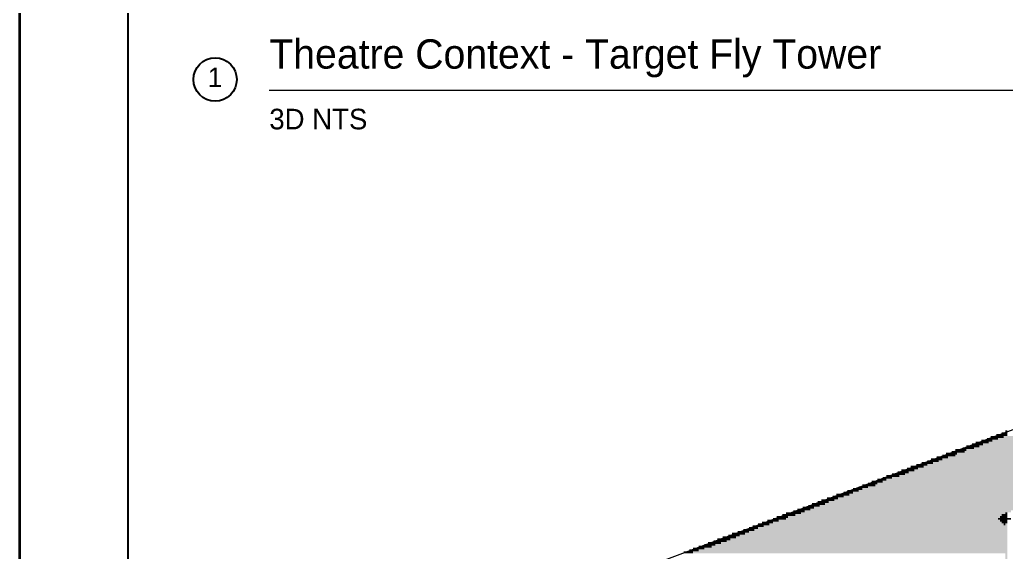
# Paper-space layout '03 3D Building and Roof' of a CAD drawing. Header units: millimetres. Extents: x 5 to 415, y 5 to 292.
# Drawn here: x 5 to 95.9, y 100.4 to 149.5 of the extents above; entities that cross this region are included whole.
import ezdxf
from ezdxf.enums import TextEntityAlignment as Align

# ---------------------------------------------------------------- set-up
doc = ezdxf.new("R2010")
doc.units = ezdxf.units.MM
for name, color, linetype in [('EXISTING', 7, 'Continuous'), ('FRAME', 7, 'Continuous'), ('IMAGES', 7, 'Continuous'), ('TEXT', 7, 'Continuous')]:
    doc.layers.add(name, color=color, linetype=linetype)

# ---------------------------------------------------------------- blocks, each defined once
blk = doc.blocks.new('SHEET_03')
at = {"layer": 'EXISTING', "color": 250, "lineweight": 9}
for p, q in [((144.555, 129.728), (26.235, 85.404)), ((95.477, 103.56), (95.664, 103.49)), ((95.477, 103.429), (95.477, 103.56)), ((95.664, 103.359), (95.477, 103.429)), ((95.975, 103.243), (95.788, 103.313))]:
    blk.add_line(p, q, dxfattribs=at)
at = {"layer": 'FRAME', "color": 7, "linetype": 'Continuous', "lineweight": 35}
blk.add_line((5, 5), (5, 292), dxfattribs=at)
at = {"layer": 'FRAME', "color": 7, "linetype": 'Continuous', "lineweight": 25}
blk.add_line((15, 16), (15, 277), dxfattribs=at)
at = {"layer": 'FRAME', "color": 7, "linetype": 'Continuous', "lineweight": 15}
blk.add_line((28, 143), (327, 143), dxfattribs=at)
at = {"layer": 'FRAME'}
blk.add_circle((23, 144), 2, dxfattribs=at)
at = {"layer": 'IMAGES', "color": 7}
for points in [[(94.124, 110.8), (94.296, 110.8), (94.124, 110.971), (94.296, 110.971)], [(94.296, 110.8), (94.467, 110.8), (94.296, 110.971), (94.467, 110.971)], [(94.467, 110.971), (94.638, 110.971), (94.467, 111.143), (94.638, 111.143)], [(94.467, 110.8), (94.638, 110.8), (94.467, 110.971), (94.638, 110.971)], [(94.638, 110.971), (94.81, 110.971), (94.638, 111.143), (94.81, 111.143)], [(94.638, 110.8), (94.81, 110.8), (94.638, 110.971), (94.81, 110.971)], [(94.81, 110.971), (94.981, 110.971), (94.81, 111.143), (94.981, 111.143)], [(94.81, 110.8), (94.981, 110.8), (94.81, 110.971), (94.981, 110.971)], [(94.981, 111.143), (95.152, 111.143), (94.981, 111.314), (95.152, 111.314)], [(94.981, 110.971), (95.152, 110.971), (94.981, 111.143), (95.152, 111.143)], [(94.981, 110.8), (95.152, 110.8), (94.981, 110.971), (95.152, 110.971)], [(95.152, 111.143), (95.324, 111.143), (95.152, 111.314), (95.324, 111.314)], [(95.152, 110.971), (95.324, 110.971), (95.152, 111.143), (95.324, 111.143)], [(95.152, 110.8), (127.026, 110.8), (95.152, 110.971), (127.026, 110.971)], [(95.324, 111.143), (95.495, 111.143), (95.324, 111.314), (95.495, 111.314)], [(95.324, 110.971), (95.495, 110.971), (95.324, 111.143), (95.495, 111.143)], [(95.495, 111.314), (95.666, 111.314), (95.495, 111.486), (95.666, 111.486)], [(95.495, 111.143), (95.666, 111.143), (95.495, 111.314), (95.666, 111.314)], [(95.495, 110.971), (95.666, 110.971), (95.495, 111.143), (95.666, 111.143)], [(95.666, 111.314), (95.838, 111.314), (95.666, 111.486), (95.838, 111.486)], [(95.666, 111.143), (95.838, 111.143), (95.666, 111.314), (95.838, 111.314)], [(95.666, 110.971), (127.54, 110.971), (95.666, 111.143), (127.54, 111.143)], [(95.838, 111.486), (96.009, 111.486), (95.838, 111.657), (96.009, 111.657)], [(95.838, 111.314), (96.009, 111.314), (95.838, 111.486), (96.009, 111.486)], [(95.838, 111.143), (96.009, 111.143), (95.838, 111.314), (96.009, 111.314)], [(91.896, 109.943), (92.068, 109.943), (91.896, 110.114), (92.068, 110.114)], [(92.068, 109.943), (92.239, 109.943), (92.068, 110.114), (92.239, 110.114)], [(92.239, 110.114), (92.411, 110.114), (92.239, 110.286), (92.411, 110.286)], [(92.239, 109.943), (92.753, 109.943), (92.239, 110.114), (92.753, 110.114)], [(92.411, 110.114), (92.582, 110.114), (92.411, 110.286), (92.582, 110.286)], [(92.582, 110.114), (92.753, 110.114), (92.582, 110.286), (92.753, 110.286)], [(92.753, 110.286), (92.925, 110.286), (92.753, 110.457), (92.925, 110.457)], [(92.753, 110.114), (92.925, 110.114), (92.753, 110.286), (92.925, 110.286)], [(92.753, 109.943), (92.925, 109.943), (92.753, 110.114), (92.925, 110.114)], [(92.925, 110.286), (93.096, 110.286), (92.925, 110.457), (93.096, 110.457)], [(92.925, 110.114), (93.096, 110.114), (92.925, 110.286), (93.096, 110.286)], [(92.925, 109.943), (112.117, 109.943), (92.925, 110.114), (112.117, 110.114)], [(93.096, 110.457), (93.267, 110.457), (93.096, 110.629), (93.267, 110.629)], [(93.096, 110.286), (93.439, 110.286), (93.096, 110.457), (93.439, 110.457)], [(93.096, 110.114), (93.267, 110.114), (93.096, 110.286), (93.267, 110.286)], [(93.267, 110.457), (93.439, 110.457), (93.267, 110.629), (93.439, 110.629)], [(93.267, 110.114), (93.439, 110.114), (93.267, 110.286), (93.439, 110.286)], [(93.439, 110.457), (93.61, 110.457), (93.439, 110.629), (93.61, 110.629)], [(93.439, 110.286), (93.61, 110.286), (93.439, 110.457), (93.61, 110.457)], [(93.439, 110.114), (112.46, 110.114), (93.439, 110.286), (112.46, 110.286)], [(93.61, 110.629), (93.781, 110.629), (93.61, 110.8), (93.781, 110.8)], [(93.61, 110.457), (93.781, 110.457), (93.61, 110.629), (93.781, 110.629)], [(93.61, 110.286), (93.781, 110.286), (93.61, 110.457), (93.781, 110.457)], [(93.781, 110.629), (93.953, 110.629), (93.781, 110.8), (93.953, 110.8)], [(93.781, 110.457), (93.953, 110.457), (93.781, 110.629), (93.953, 110.629)], [(93.781, 110.286), (112.974, 110.286), (93.781, 110.457), (112.974, 110.457)], [(93.953, 110.629), (94.124, 110.629), (93.953, 110.8), (94.124, 110.8)], [(93.953, 110.457), (94.124, 110.457), (93.953, 110.629), (94.124, 110.629)], [(94.124, 110.629), (94.296, 110.629), (94.124, 110.8), (94.296, 110.8)], [(94.124, 110.457), (94.296, 110.457), (94.124, 110.629), (94.296, 110.629)], [(94.296, 110.629), (94.467, 110.629), (94.296, 110.8), (94.467, 110.8)], [(94.296, 110.457), (126.34, 110.457), (94.296, 110.629), (126.34, 110.629)], [(94.467, 110.629), (94.638, 110.629), (94.467, 110.8), (94.638, 110.8)], [(94.638, 110.629), (126.512, 110.629), (94.638, 110.8), (126.512, 110.8)], [(89.497, 109.086), (89.669, 109.086), (89.497, 109.257), (89.669, 109.257)], [(89.669, 109.086), (89.84, 109.086), (89.669, 109.257), (89.84, 109.257)], [(89.84, 109.086), (90.011, 109.086), (89.84, 109.257), (90.011, 109.257)], [(90.011, 109.257), (90.183, 109.257), (90.011, 109.429), (90.183, 109.429)], [(90.011, 109.086), (90.354, 109.086), (90.011, 109.257), (90.354, 109.257)], [(90.183, 109.257), (90.354, 109.257), (90.183, 109.429), (90.354, 109.429)], [(90.354, 109.429), (90.526, 109.429), (90.354, 109.6), (90.526, 109.6)], [(90.354, 109.257), (90.526, 109.257), (90.354, 109.429), (90.526, 109.429)], [(90.354, 109.086), (90.526, 109.086), (90.354, 109.257), (90.526, 109.257)], [(90.526, 109.429), (90.697, 109.429), (90.526, 109.6), (90.697, 109.6)], [(90.526, 109.257), (90.697, 109.257), (90.526, 109.429), (90.697, 109.429)], [(90.526, 109.086), (112.46, 109.086), (90.526, 109.257), (112.46, 109.257)], [(90.697, 109.429), (90.868, 109.429), (90.697, 109.6), (90.868, 109.6)], [(90.697, 109.257), (90.868, 109.257), (90.697, 109.429), (90.868, 109.429)], [(90.868, 109.6), (91.04, 109.6), (90.868, 109.771), (91.04, 109.771)], [(90.868, 109.429), (91.04, 109.429), (90.868, 109.6), (91.04, 109.6)], [(90.868, 109.257), (91.04, 109.257), (90.868, 109.429), (91.04, 109.429)], [(91.04, 109.6), (91.211, 109.6), (91.04, 109.771), (91.211, 109.771)], [(91.04, 109.429), (91.211, 109.429), (91.04, 109.6), (91.211, 109.6)], [(91.04, 109.257), (91.211, 109.257), (91.04, 109.429), (91.211, 109.429)], [(91.211, 109.771), (91.382, 109.771), (91.211, 109.943), (91.382, 109.943)], [(91.211, 109.6), (91.382, 109.6), (91.211, 109.771), (91.382, 109.771)], [(91.211, 109.429), (91.382, 109.429), (91.211, 109.6), (91.382, 109.6)], [(91.211, 109.257), (112.117, 109.257), (91.211, 109.429), (112.117, 109.429)], [(91.382, 109.771), (91.554, 109.771), (91.382, 109.943), (91.554, 109.943)], [(91.382, 109.6), (91.554, 109.6), (91.382, 109.771), (91.554, 109.771)], [(91.382, 109.429), (111.946, 109.429), (91.382, 109.6), (111.946, 109.6)], [(91.554, 109.771), (91.725, 109.771), (91.554, 109.943), (91.725, 109.943)], [(91.554, 109.6), (91.725, 109.6), (91.554, 109.771), (91.725, 109.771)], [(91.725, 109.771), (91.896, 109.771), (91.725, 109.943), (91.896, 109.943)], [(91.725, 109.6), (92.068, 109.6), (91.725, 109.771), (92.068, 109.771)], [(91.896, 109.771), (92.068, 109.771), (91.896, 109.943), (92.068, 109.943)], [(92.068, 109.771), (92.239, 109.771), (92.068, 109.943), (92.239, 109.943)], [(92.068, 109.6), (111.775, 109.6), (92.068, 109.771), (111.775, 109.771)], [(92.239, 109.771), (111.946, 109.771), (92.239, 109.943), (111.946, 109.943)], [(86.756, 108.057), (86.927, 108.057), (86.756, 108.229), (86.927, 108.229)], [(86.927, 108.057), (87.098, 108.057), (86.927, 108.229), (87.098, 108.229)], [(87.098, 108.229), (87.27, 108.229), (87.098, 108.4), (87.27, 108.4)], [(87.098, 108.057), (87.27, 108.057), (87.098, 108.229), (87.27, 108.229)], [(87.27, 108.229), (87.441, 108.229), (87.27, 108.4), (87.441, 108.4)], [(87.27, 107.886), (87.441, 107.886), (87.27, 108.229), (87.441, 108.229)], [(87.441, 108.229), (87.612, 108.229), (87.441, 108.4), (87.612, 108.4)], [(87.441, 108.057), (87.784, 108.057), (87.441, 108.229), (87.784, 108.229)], [(87.612, 108.4), (87.784, 108.4), (87.612, 108.571), (87.784, 108.571)], [(87.612, 108.229), (87.784, 108.229), (87.612, 108.4), (87.784, 108.4)], [(87.784, 108.4), (87.955, 108.4), (87.784, 108.571), (87.955, 108.571)], [(87.784, 108.229), (87.955, 108.229), (87.784, 108.4), (87.955, 108.4)], [(87.784, 108.057), (112.46, 108.057), (87.784, 108.229), (112.46, 108.229)], [(87.955, 108.4), (88.126, 108.4), (87.955, 108.571), (88.126, 108.571)], [(87.955, 108.229), (88.126, 108.229), (87.955, 108.4), (88.126, 108.4)], [(88.126, 108.571), (88.298, 108.571), (88.126, 108.743), (88.298, 108.743)], [(88.126, 108.4), (88.298, 108.4), (88.126, 108.571), (88.298, 108.571)], [(88.126, 108.229), (88.298, 108.229), (88.126, 108.4), (88.298, 108.4)], [(88.298, 108.571), (88.469, 108.571), (88.298, 108.743), (88.469, 108.743)], [(88.298, 108.4), (88.469, 108.4), (88.298, 108.571), (88.469, 108.571)], [(88.298, 108.229), (112.46, 108.229), (88.298, 108.4), (112.46, 108.4)], [(88.469, 108.571), (88.641, 108.571), (88.469, 108.743), (88.641, 108.743)], [(88.469, 108.4), (88.641, 108.4), (88.469, 108.571), (88.641, 108.571)], [(88.641, 108.743), (88.812, 108.743), (88.641, 108.914), (88.812, 108.914)], [(88.641, 108.571), (88.812, 108.571), (88.641, 108.743), (88.812, 108.743)], [(88.641, 108.4), (112.46, 108.4), (88.641, 108.571), (112.46, 108.571)], [(88.812, 108.743), (89.155, 108.743), (88.812, 108.914), (89.155, 108.914)], [(88.812, 108.571), (88.983, 108.571), (88.812, 108.743), (88.983, 108.743)], [(88.983, 108.914), (89.155, 108.914), (88.983, 109.086), (89.155, 109.086)], [(88.983, 108.571), (89.155, 108.571), (88.983, 108.743), (89.155, 108.743)], [(89.155, 108.914), (89.326, 108.914), (89.155, 109.086), (89.326, 109.086)], [(89.155, 108.743), (89.497, 108.743), (89.155, 108.914), (89.497, 108.914)], [(89.155, 108.571), (112.46, 108.571), (89.155, 108.743), (112.46, 108.743)], [(89.326, 108.914), (89.497, 108.914), (89.326, 109.086), (89.497, 109.086)], [(89.497, 108.743), (89.669, 108.743), (89.497, 109.086), (89.669, 109.086)], [(89.669, 108.914), (90.011, 108.914), (89.669, 109.086), (90.011, 109.086)], [(89.669, 108.743), (112.46, 108.743), (89.669, 108.914), (112.46, 108.914)], [(90.011, 108.914), (112.46, 108.914), (90.011, 109.086), (112.46, 109.086)], [(84.528, 107.2), (84.871, 107.2), (84.528, 107.371), (84.871, 107.371)], [(84.871, 107.371), (85.042, 107.371), (84.871, 107.543), (85.042, 107.543)], [(84.871, 107.2), (85.213, 107.2), (84.871, 107.371), (85.213, 107.371)], [(85.042, 107.371), (85.213, 107.371), (85.042, 107.543), (85.213, 107.543)], [(85.213, 107.371), (85.385, 107.371), (85.213, 107.543), (85.385, 107.543)], [(85.213, 107.2), (85.385, 107.2), (85.213, 107.371), (85.385, 107.371)], [(85.385, 107.543), (85.556, 107.543), (85.385, 107.714), (85.556, 107.714)], [(85.385, 107.371), (85.556, 107.371), (85.385, 107.543), (85.556, 107.543)], [(85.385, 107.2), (112.46, 107.2), (85.385, 107.371), (112.46, 107.371)], [(85.556, 107.543), (85.727, 107.543), (85.556, 107.714), (85.727, 107.714)], [(85.556, 107.371), (85.727, 107.371), (85.556, 107.543), (85.727, 107.543)], [(85.727, 107.543), (86.07, 107.543), (85.727, 107.714), (86.07, 107.714)], [(85.727, 107.371), (85.899, 107.371), (85.727, 107.543), (85.899, 107.543)], [(85.899, 107.714), (86.07, 107.714), (85.899, 107.886), (86.07, 107.886)], [(85.899, 107.371), (86.07, 107.371), (85.899, 107.543), (86.07, 107.543)], [(86.07, 107.714), (86.241, 107.714), (86.07, 107.886), (86.241, 107.886)], [(86.07, 107.543), (86.241, 107.543), (86.07, 107.714), (86.241, 107.714)], [(86.07, 107.371), (112.46, 107.371), (86.07, 107.543), (112.46, 107.543)], [(86.241, 107.886), (86.413, 107.886), (86.241, 108.057), (86.413, 108.057)], [(86.241, 107.714), (86.756, 107.714), (86.241, 107.886), (86.756, 107.886)], [(86.241, 107.543), (86.413, 107.543), (86.241, 107.714), (86.413, 107.714)], [(86.413, 107.886), (86.584, 107.886), (86.413, 108.057), (86.584, 108.057)], [(86.413, 107.543), (86.584, 107.543), (86.413, 107.714), (86.584, 107.714)], [(86.584, 107.886), (86.927, 107.886), (86.584, 108.057), (86.927, 108.057)], [(86.584, 107.543), (112.46, 107.543), (86.584, 107.714), (112.46, 107.714)], [(86.756, 107.714), (86.927, 107.714), (86.756, 107.886), (86.927, 107.886)], [(86.927, 107.886), (87.098, 107.886), (86.927, 108.057), (87.098, 108.057)], [(86.927, 107.714), (112.46, 107.714), (86.927, 107.886), (112.46, 107.886)], [(87.098, 107.886), (87.27, 107.886), (87.098, 108.057), (87.27, 108.057)], [(87.441, 107.886), (112.46, 107.886), (87.441, 108.057), (112.46, 108.057)], [(82.3, 106.343), (82.471, 106.343), (82.3, 106.514), (82.471, 106.514)], [(82.471, 106.343), (82.643, 106.343), (82.471, 106.514), (82.643, 106.514)], [(82.643, 106.514), (82.814, 106.514), (82.643, 106.686), (82.814, 106.686)], [(82.643, 106.343), (82.814, 106.343), (82.643, 106.514), (82.814, 106.514)], [(82.814, 106.514), (82.986, 106.514), (82.814, 106.686), (82.986, 106.686)], [(82.814, 106.343), (82.986, 106.343), (82.814, 106.514), (82.986, 106.514)], [(82.986, 106.514), (83.157, 106.514), (82.986, 106.686), (83.157, 106.686)], [(82.986, 106.343), (83.157, 106.343), (82.986, 106.514), (83.157, 106.514)], [(83.157, 106.686), (83.328, 106.686), (83.157, 106.857), (83.328, 106.857)], [(83.157, 106.514), (83.5, 106.514), (83.157, 106.686), (83.5, 106.686)], [(83.157, 106.343), (112.46, 106.343), (83.157, 106.514), (112.46, 106.514)], [(83.328, 106.686), (83.5, 106.686), (83.328, 106.857), (83.5, 106.857)], [(83.5, 106.857), (83.671, 106.857), (83.5, 107.029), (83.671, 107.029)], [(83.5, 106.686), (83.671, 106.686), (83.5, 106.857), (83.671, 106.857)], [(83.5, 106.514), (83.671, 106.514), (83.5, 106.686), (83.671, 106.686)], [(83.671, 106.857), (83.842, 106.857), (83.671, 107.029), (83.842, 107.029)], [(83.671, 106.686), (83.842, 106.686), (83.671, 106.857), (83.842, 106.857)], [(83.671, 106.514), (83.842, 106.514), (83.671, 106.686), (83.842, 106.686)], [(83.842, 106.857), (84.014, 106.857), (83.842, 107.029), (84.014, 107.029)], [(83.842, 106.686), (84.014, 106.686), (83.842, 106.857), (84.014, 106.857)], [(83.842, 106.514), (112.46, 106.514), (83.842, 106.686), (112.46, 106.686)], [(84.014, 107.029), (84.185, 107.029), (84.014, 107.2), (84.185, 107.2)], [(84.014, 106.857), (84.185, 106.857), (84.014, 107.029), (84.185, 107.029)], [(84.014, 106.686), (112.46, 106.686), (84.014, 106.857), (112.46, 106.857)], [(84.185, 107.029), (84.356, 107.029), (84.185, 107.2), (84.356, 107.2)], [(84.185, 106.857), (84.356, 106.857), (84.185, 107.029), (84.356, 107.029)], [(84.356, 107.029), (84.528, 107.029), (84.356, 107.2), (84.528, 107.2)], [(84.356, 106.857), (84.528, 106.857), (84.356, 107.029), (84.528, 107.029)], [(84.528, 107.029), (84.871, 107.029), (84.528, 107.2), (84.871, 107.2)], [(84.528, 106.857), (112.46, 106.857), (84.528, 107.029), (112.46, 107.029)], [(84.871, 107.029), (112.46, 107.029), (84.871, 107.2), (112.46, 107.2)], [(79.387, 105.314), (79.558, 105.314), (79.387, 105.486), (79.558, 105.486)], [(79.558, 105.314), (79.73, 105.314), (79.558, 105.486), (79.73, 105.486)], [(79.73, 105.314), (79.901, 105.314), (79.73, 105.486), (79.901, 105.486)], [(79.901, 105.486), (80.072, 105.486), (79.901, 105.657), (80.072, 105.657)], [(79.901, 105.314), (80.072, 105.314), (79.901, 105.486), (80.072, 105.486)], [(80.072, 105.486), (80.244, 105.486), (80.072, 105.657), (80.244, 105.657)], [(80.072, 105.314), (80.244, 105.314), (80.072, 105.486), (80.244, 105.486)], [(80.244, 105.657), (80.586, 105.657), (80.244, 105.829), (80.586, 105.829)], [(80.244, 105.486), (80.415, 105.486), (80.244, 105.657), (80.415, 105.657)], [(80.244, 105.314), (80.415, 105.314), (80.244, 105.486), (80.415, 105.486)], [(80.415, 105.486), (80.586, 105.486), (80.415, 105.657), (80.586, 105.657)], [(80.415, 105.314), (112.289, 105.314), (80.415, 105.486), (112.289, 105.486)], [(80.586, 105.657), (80.758, 105.657), (80.586, 105.829), (80.758, 105.829)], [(80.586, 105.486), (80.758, 105.486), (80.586, 105.657), (80.758, 105.657)], [(80.758, 105.657), (80.929, 105.657), (80.758, 105.829), (80.929, 105.829)], [(80.758, 105.486), (80.929, 105.486), (80.758, 105.657), (80.929, 105.657)], [(80.929, 105.829), (81.101, 105.829), (80.929, 106), (81.101, 106)], [(80.929, 105.657), (81.101, 105.657), (80.929, 105.829), (81.101, 105.829)], [(80.929, 105.486), (112.46, 105.486), (80.929, 105.657), (112.46, 105.657)], [(81.101, 105.829), (81.272, 105.829), (81.101, 106), (81.272, 106)], [(81.101, 105.657), (81.443, 105.657), (81.101, 105.829), (81.443, 105.829)], [(81.272, 106), (81.443, 106), (81.272, 106.171), (81.443, 106.171)], [(81.272, 105.829), (81.443, 105.829), (81.272, 106), (81.443, 106)], [(81.443, 106), (81.786, 106), (81.443, 106.171), (81.786, 106.171)], [(81.443, 105.829), (81.615, 105.829), (81.443, 106), (81.615, 106)], [(81.443, 105.657), (112.46, 105.657), (81.443, 105.829), (112.46, 105.829)], [(81.615, 105.829), (81.786, 105.829), (81.615, 106), (81.786, 106)], [(81.786, 106.171), (81.957, 106.171), (81.786, 106.343), (81.957, 106.343)], [(81.786, 106), (81.957, 106), (81.786, 106.171), (81.957, 106.171)], [(81.786, 105.829), (112.46, 105.829), (81.786, 106), (112.46, 106)], [(81.957, 106.171), (82.3, 106.171), (81.957, 106.343), (82.3, 106.343)], [(81.957, 106), (82.129, 106), (81.957, 106.171), (82.129, 106.171)], [(82.129, 106), (82.3, 106), (82.129, 106.171), (82.3, 106.171)], [(82.3, 106.171), (82.643, 106.171), (82.3, 106.343), (82.643, 106.343)], [(82.3, 106), (112.46, 106), (82.3, 106.171), (112.46, 106.171)], [(82.643, 106.171), (112.46, 106.171), (82.643, 106.343), (112.46, 106.343)], [(77.159, 104.457), (77.331, 104.457), (77.159, 104.629), (77.331, 104.629)], [(77.331, 104.457), (77.502, 104.457), (77.331, 104.629), (77.502, 104.629)], [(77.502, 104.457), (77.845, 104.457), (77.502, 104.629), (77.845, 104.629)], [(77.673, 104.629), (77.845, 104.629), (77.673, 104.8), (77.845, 104.8)], [(77.845, 104.629), (78.016, 104.629), (77.845, 104.8), (78.016, 104.8)], [(77.845, 104.457), (78.016, 104.457), (77.845, 104.629), (78.016, 104.629)], [(78.016, 104.8), (78.187, 104.8), (78.016, 104.971), (78.187, 104.971)], [(78.016, 104.629), (78.187, 104.629), (78.016, 104.8), (78.187, 104.8)], [(78.016, 104.457), (78.187, 104.457), (78.016, 104.629), (78.187, 104.629)], [(78.187, 104.8), (78.359, 104.8), (78.187, 104.971), (78.359, 104.971)], [(78.187, 104.629), (78.359, 104.629), (78.187, 104.8), (78.359, 104.8)], [(78.187, 104.457), (110.061, 104.457), (78.187, 104.629), (110.061, 104.629)], [(78.359, 104.8), (78.53, 104.8), (78.359, 104.971), (78.53, 104.971)], [(78.359, 104.629), (78.53, 104.629), (78.359, 104.8), (78.53, 104.8)], [(78.53, 104.971), (78.701, 104.971), (78.53, 105.143), (78.701, 105.143)], [(78.53, 104.8), (78.701, 104.8), (78.53, 104.971), (78.701, 104.971)], [(78.53, 104.629), (78.701, 104.629), (78.53, 104.8), (78.701, 104.8)], [(78.701, 104.971), (78.873, 104.971), (78.701, 105.143), (78.873, 105.143)], [(78.701, 104.8), (78.873, 104.8), (78.701, 104.971), (78.873, 104.971)], [(78.701, 104.629), (110.575, 104.629), (78.701, 104.8), (110.575, 104.8)], [(78.873, 105.143), (79.216, 105.143), (78.873, 105.314), (79.216, 105.314)], [(78.873, 104.971), (79.044, 104.971), (78.873, 105.143), (79.044, 105.143)], [(78.873, 104.8), (79.216, 104.8), (78.873, 104.971), (79.216, 104.971)], [(79.044, 104.971), (79.216, 104.971), (79.044, 105.143), (79.216, 105.143)], [(79.216, 105.143), (79.387, 105.143), (79.216, 105.314), (79.387, 105.314)], [(79.216, 104.971), (79.387, 104.971), (79.216, 105.143), (79.387, 105.143)], [(79.216, 104.8), (111.089, 104.8), (79.216, 104.971), (111.089, 104.971)], [(79.387, 105.143), (79.558, 105.143), (79.387, 105.314), (79.558, 105.314)], [(79.387, 104.971), (79.558, 104.971), (79.387, 105.143), (79.558, 105.143)], [(79.558, 105.143), (79.73, 105.143), (79.558, 105.314), (79.73, 105.314)], [(79.558, 104.971), (111.603, 104.971), (79.558, 105.143), (111.603, 105.143)], [(79.73, 105.143), (79.901, 105.143), (79.73, 105.314), (79.901, 105.314)], [(79.901, 105.143), (80.072, 105.143), (79.901, 105.314), (80.072, 105.314)], [(80.072, 105.143), (111.946, 105.143), (80.072, 105.314), (111.946, 105.314)], [(74.76, 103.6), (74.931, 103.6), (74.76, 103.771), (74.931, 103.771)], [(74.931, 103.6), (75.103, 103.6), (74.931, 103.771), (75.103, 103.771)], [(75.103, 103.6), (75.274, 103.6), (75.103, 103.771), (75.274, 103.771)], [(75.274, 103.771), (75.446, 103.771), (75.274, 103.943), (75.446, 103.943)], [(75.274, 103.6), (75.446, 103.6), (75.274, 103.771), (75.446, 103.771)], [(75.446, 103.771), (75.617, 103.771), (75.446, 103.943), (75.617, 103.943)], [(75.446, 103.6), (75.617, 103.6), (75.446, 103.771), (75.617, 103.771)], [(75.617, 103.943), (75.788, 103.943), (75.617, 104.114), (75.788, 104.114)], [(75.617, 103.771), (75.788, 103.771), (75.617, 103.943), (75.788, 103.943)], [(75.617, 103.6), (75.788, 103.6), (75.617, 103.771), (75.788, 103.771)], [(75.788, 103.943), (75.96, 103.943), (75.788, 104.114), (75.96, 104.114)], [(75.788, 103.771), (75.96, 103.771), (75.788, 103.943), (75.96, 103.943)], [(75.788, 103.6), (95.324, 103.6), (75.788, 103.771), (95.324, 103.771)], [(75.96, 103.943), (76.131, 103.943), (75.96, 104.114), (76.131, 104.114)], [(75.96, 103.771), (76.131, 103.771), (75.96, 103.943), (76.131, 103.943)], [(76.131, 103.943), (76.302, 103.943), (76.131, 104.114), (76.302, 104.114)], [(76.131, 103.771), (76.302, 103.771), (76.131, 103.943), (76.302, 103.943)], [(76.302, 104.114), (76.474, 104.114), (76.302, 104.286), (76.474, 104.286)], [(76.302, 103.943), (76.474, 103.943), (76.302, 104.114), (76.474, 104.114)], [(76.302, 103.771), (76.474, 103.771), (76.302, 103.943), (76.474, 103.943)], [(76.474, 104.114), (76.645, 104.114), (76.474, 104.286), (76.645, 104.286)], [(76.474, 103.943), (76.645, 103.943), (76.474, 104.114), (76.645, 104.114)], [(76.474, 103.771), (95.495, 103.771), (76.474, 103.943), (95.495, 103.943)], [(76.645, 104.286), (76.816, 104.286), (76.645, 104.457), (76.816, 104.457)], [(76.645, 104.114), (76.816, 104.114), (76.645, 104.286), (76.816, 104.286)], [(76.645, 103.943), (76.816, 103.943), (76.645, 104.114), (76.816, 104.114)], [(76.816, 104.286), (76.988, 104.286), (76.816, 104.457), (76.988, 104.457)], [(76.816, 103.943), (76.988, 103.943), (76.816, 104.286), (76.988, 104.286)], [(76.988, 104.286), (77.159, 104.286), (76.988, 104.457), (77.159, 104.457)], [(76.988, 104.114), (77.159, 104.114), (76.988, 104.286), (77.159, 104.286)], [(76.988, 103.943), (95.838, 103.943), (76.988, 104.114), (95.838, 104.114)], [(77.159, 104.286), (77.331, 104.286), (77.159, 104.457), (77.331, 104.457)], [(77.159, 104.114), (77.331, 104.114), (77.159, 104.286), (77.331, 104.286)], [(77.331, 104.286), (77.502, 104.286), (77.331, 104.457), (77.502, 104.457)], [(77.331, 104.114), (96.352, 104.114), (77.331, 104.286), (96.352, 104.286)], [(77.502, 104.286), (77.673, 104.286), (77.502, 104.457), (77.673, 104.457)], [(77.673, 104.286), (77.845, 104.286), (77.673, 104.457), (77.845, 104.457)], [(77.845, 104.286), (109.718, 104.286), (77.845, 104.457), (109.718, 104.457)], [(95.324, 103.6), (95.495, 103.6), (95.324, 103.771), (95.495, 103.771)], [(95.495, 103.771), (95.666, 103.771), (95.495, 103.943), (95.666, 103.943)], [(95.495, 103.6), (95.666, 103.6), (95.495, 103.771), (95.666, 103.771)], [(95.666, 103.771), (95.838, 103.771), (95.666, 103.943), (95.838, 103.943)], [(95.666, 103.6), (96.009, 103.6), (95.666, 103.771), (96.009, 103.771)], [(95.838, 103.943), (96.009, 103.943), (95.838, 104.114), (96.009, 104.114)], [(95.838, 103.771), (96.009, 103.771), (95.838, 103.943), (96.009, 103.943)], [(72.19, 102.571), (72.361, 102.571), (72.19, 102.743), (72.361, 102.743)], [(72.361, 102.571), (72.704, 102.571), (72.361, 102.743), (72.704, 102.743)], [(72.532, 102.743), (72.704, 102.743), (72.532, 102.914), (72.704, 102.914)], [(72.704, 102.743), (72.875, 102.743), (72.704, 102.914), (72.875, 102.914)], [(72.704, 102.571), (72.875, 102.571), (72.704, 102.743), (72.875, 102.743)], [(72.875, 102.743), (73.047, 102.743), (72.875, 102.914), (73.047, 102.914)], [(72.875, 102.571), (73.047, 102.571), (72.875, 102.743), (73.047, 102.743)], [(73.047, 102.914), (73.218, 102.914), (73.047, 103.086), (73.218, 103.086)], [(73.047, 102.743), (73.218, 102.743), (73.047, 102.914), (73.218, 102.914)], [(73.047, 102.571), (95.838, 102.571), (73.047, 102.743), (95.838, 102.743)], [(73.218, 102.914), (73.389, 102.914), (73.218, 103.086), (73.389, 103.086)], [(73.218, 102.743), (73.561, 102.743), (73.218, 102.914), (73.561, 102.914)], [(73.389, 103.086), (73.561, 103.086), (73.389, 103.257), (73.561, 103.257)], [(73.389, 102.914), (73.561, 102.914), (73.389, 103.086), (73.561, 103.086)], [(73.561, 103.086), (73.732, 103.086), (73.561, 103.257), (73.732, 103.257)], [(73.561, 102.914), (73.732, 102.914), (73.561, 103.086), (73.732, 103.086)], [(73.561, 102.743), (95.838, 102.743), (73.561, 102.914), (95.838, 102.914)], [(73.732, 103.086), (73.903, 103.086), (73.732, 103.257), (73.903, 103.257)], [(73.732, 102.914), (73.903, 102.914), (73.732, 103.086), (73.903, 103.086)], [(73.903, 103.257), (74.075, 103.257), (73.903, 103.429), (74.075, 103.429)], [(73.903, 103.086), (74.075, 103.086), (73.903, 103.257), (74.075, 103.257)], [(73.903, 102.914), (74.075, 102.914), (73.903, 103.086), (74.075, 103.086)], [(74.075, 103.257), (74.246, 103.257), (74.075, 103.429), (74.246, 103.429)], [(74.075, 103.086), (74.417, 103.086), (74.075, 103.257), (74.417, 103.257)], [(74.075, 102.914), (95.666, 102.914), (74.075, 103.086), (95.666, 103.086)], [(74.246, 103.257), (74.417, 103.257), (74.246, 103.429), (74.417, 103.429)], [(74.417, 103.429), (74.589, 103.429), (74.417, 103.6), (74.589, 103.6)], [(74.417, 103.257), (74.76, 103.257), (74.417, 103.429), (74.76, 103.429)], [(74.417, 103.086), (95.495, 103.086), (74.417, 103.257), (95.495, 103.257)], [(74.589, 103.429), (74.76, 103.429), (74.589, 103.6), (74.76, 103.6)], [(74.76, 103.429), (74.931, 103.429), (74.76, 103.6), (74.931, 103.6)], [(74.76, 103.257), (74.931, 103.257), (74.76, 103.429), (74.931, 103.429)], [(74.931, 103.429), (75.103, 103.429), (74.931, 103.6), (75.103, 103.6)], [(74.931, 103.257), (95.324, 103.257), (74.931, 103.429), (95.324, 103.429)], [(75.103, 103.429), (75.274, 103.429), (75.103, 103.6), (75.274, 103.6)], [(75.274, 103.429), (75.446, 103.429), (75.274, 103.6), (75.446, 103.6)], [(75.446, 103.429), (75.617, 103.429), (75.446, 103.6), (75.617, 103.6)], [(75.617, 103.429), (95.152, 103.429), (75.617, 103.6), (95.152, 103.6)], [(95.152, 103.429), (95.324, 103.429), (95.152, 103.6), (95.324, 103.6)], [(95.324, 103.429), (95.495, 103.429), (95.324, 103.6), (95.495, 103.6)], [(95.324, 103.257), (95.666, 103.257), (95.324, 103.429), (95.666, 103.429)], [(95.495, 103.429), (95.666, 103.429), (95.495, 103.6), (95.666, 103.6)], [(95.495, 103.086), (95.666, 103.086), (95.495, 103.257), (95.666, 103.257)], [(95.666, 103.429), (95.838, 103.429), (95.666, 103.6), (95.838, 103.6)], [(95.666, 103.257), (95.838, 103.257), (95.666, 103.429), (95.838, 103.429)], [(95.666, 103.086), (96.009, 103.086), (95.666, 103.257), (96.009, 103.257)], [(95.666, 102.914), (95.838, 102.914), (95.666, 103.086), (95.838, 103.086)], [(95.838, 103.429), (96.352, 103.429), (95.838, 103.6), (96.352, 103.6)], [(95.838, 103.257), (96.009, 103.257), (95.838, 103.429), (96.009, 103.429)], [(95.838, 99.143), (96.009, 99.143), (95.838, 103.086), (96.009, 103.086)], [(69.791, 101.714), (69.962, 101.714), (69.791, 101.886), (69.962, 101.886)], [(69.962, 101.714), (70.133, 101.714), (69.962, 101.886), (70.133, 101.886)], [(70.133, 101.714), (70.305, 101.714), (70.133, 101.886), (70.305, 101.886)], [(70.305, 101.886), (70.476, 101.886), (70.305, 102.057), (70.476, 102.057)], [(70.305, 101.714), (70.476, 101.714), (70.305, 101.886), (70.476, 101.886)], [(70.476, 101.886), (70.647, 101.886), (70.476, 102.057), (70.647, 102.057)], [(70.476, 101.714), (70.647, 101.714), (70.476, 101.886), (70.647, 101.886)], [(70.647, 102.057), (70.819, 102.057), (70.647, 102.229), (70.819, 102.229)], [(70.647, 101.886), (70.819, 101.886), (70.647, 102.057), (70.819, 102.057)], [(70.647, 101.714), (70.819, 101.714), (70.647, 101.886), (70.819, 101.886)], [(70.819, 102.057), (70.99, 102.057), (70.819, 102.229), (70.99, 102.229)], [(70.819, 101.886), (71.333, 101.886), (70.819, 102.057), (71.333, 102.057)], [(70.819, 101.714), (70.99, 101.714), (70.819, 101.886), (70.99, 101.886)], [(70.99, 102.057), (71.333, 102.057), (70.99, 102.229), (71.333, 102.229)], [(70.99, 101.714), (95.838, 101.714), (70.99, 101.886), (95.838, 101.886)], [(71.162, 102.229), (71.333, 102.229), (71.162, 102.4), (71.333, 102.4)], [(71.333, 102.229), (71.504, 102.229), (71.333, 102.4), (71.504, 102.4)], [(71.333, 102.057), (71.504, 102.057), (71.333, 102.229), (71.504, 102.229)], [(71.333, 101.886), (95.838, 101.886), (71.333, 102.057), (95.838, 102.057)], [(71.504, 102.229), (71.676, 102.229), (71.504, 102.4), (71.676, 102.4)], [(71.504, 102.057), (71.676, 102.057), (71.504, 102.229), (71.676, 102.229)], [(71.676, 102.4), (71.847, 102.4), (71.676, 102.571), (71.847, 102.571)], [(71.676, 102.229), (71.847, 102.229), (71.676, 102.4), (71.847, 102.4)], [(71.676, 102.057), (71.847, 102.057), (71.676, 102.229), (71.847, 102.229)], [(71.847, 102.4), (72.018, 102.4), (71.847, 102.571), (72.018, 102.571)], [(71.847, 102.229), (72.19, 102.229), (71.847, 102.4), (72.19, 102.4)], [(71.847, 102.057), (95.838, 102.057), (71.847, 102.229), (95.838, 102.229)], [(72.018, 102.4), (72.19, 102.4), (72.018, 102.571), (72.19, 102.571)], [(72.19, 102.4), (72.361, 102.4), (72.19, 102.571), (72.361, 102.571)], [(72.19, 102.229), (95.838, 102.229), (72.19, 102.4), (95.838, 102.4)], [(72.361, 102.4), (72.532, 102.4), (72.361, 102.571), (72.532, 102.571)], [(72.532, 102.4), (72.704, 102.4), (72.532, 102.571), (72.704, 102.571)], [(72.704, 102.4), (95.838, 102.4), (72.704, 102.571), (95.838, 102.571)], [(67.563, 100.857), (67.734, 100.857), (67.563, 101.029), (67.734, 101.029)], [(67.734, 100.857), (67.906, 100.857), (67.734, 101.029), (67.906, 101.029)], [(67.906, 100.857), (68.077, 100.857), (67.906, 101.029), (68.077, 101.029)], [(68.077, 101.029), (68.248, 101.029), (68.077, 101.2), (68.248, 101.2)], [(68.077, 100.857), (68.248, 100.857), (68.077, 101.029), (68.248, 101.029)], [(68.248, 101.029), (68.42, 101.029), (68.248, 101.2), (68.42, 101.2)], [(68.248, 100.857), (68.42, 100.857), (68.248, 101.029), (68.42, 101.029)], [(68.42, 101.2), (68.591, 101.2), (68.42, 101.371), (68.591, 101.371)], [(68.42, 101.029), (68.762, 101.029), (68.42, 101.2), (68.762, 101.2)], [(68.42, 100.857), (68.591, 100.857), (68.42, 101.029), (68.591, 101.029)], [(68.591, 101.2), (68.762, 101.2), (68.591, 101.371), (68.762, 101.371)], [(68.591, 100.857), (68.762, 100.857), (68.591, 101.029), (68.762, 101.029)], [(68.762, 101.2), (68.934, 101.2), (68.762, 101.371), (68.934, 101.371)], [(68.762, 101.029), (68.934, 101.029), (68.762, 101.2), (68.934, 101.2)], [(68.762, 100.857), (95.838, 100.857), (68.762, 101.029), (95.838, 101.029)], [(68.934, 101.371), (69.105, 101.371), (68.934, 101.543), (69.105, 101.543)], [(68.934, 101.2), (69.277, 101.2), (68.934, 101.371), (69.277, 101.371)], [(68.934, 101.029), (69.105, 101.029), (68.934, 101.2), (69.105, 101.2)], [(69.105, 101.371), (69.277, 101.371), (69.105, 101.543), (69.277, 101.543)], [(69.105, 101.029), (95.838, 101.029), (69.105, 101.2), (95.838, 101.2)], [(69.277, 101.543), (69.448, 101.543), (69.277, 101.714), (69.448, 101.714)], [(69.277, 101.371), (69.619, 101.371), (69.277, 101.543), (69.619, 101.543)], [(69.277, 101.2), (69.448, 101.2), (69.277, 101.371), (69.448, 101.371)], [(69.448, 101.543), (69.619, 101.543), (69.448, 101.714), (69.619, 101.714)], [(69.448, 101.2), (69.619, 101.2), (69.448, 101.371), (69.619, 101.371)], [(69.619, 101.543), (69.791, 101.543), (69.619, 101.714), (69.791, 101.714)], [(69.619, 101.371), (69.791, 101.371), (69.619, 101.543), (69.791, 101.543)], [(69.619, 101.2), (95.838, 101.2), (69.619, 101.371), (95.838, 101.371)], [(69.791, 101.543), (70.133, 101.543), (69.791, 101.714), (70.133, 101.714)], [(69.791, 101.371), (69.962, 101.371), (69.791, 101.543), (69.962, 101.543)], [(69.962, 101.371), (70.133, 101.371), (69.962, 101.543), (70.133, 101.543)], [(70.133, 101.543), (70.305, 101.543), (70.133, 101.714), (70.305, 101.714)], [(70.133, 101.371), (95.838, 101.371), (70.133, 101.543), (95.838, 101.543)], [(70.305, 101.543), (70.476, 101.543), (70.305, 101.714), (70.476, 101.714)], [(70.476, 101.543), (95.838, 101.543), (70.476, 101.714), (95.838, 101.714)], [(66.192, 100.343), (66.363, 100.343), (66.192, 100.514), (66.363, 100.514)], [(66.363, 100.343), (66.706, 100.343), (66.363, 100.514), (66.706, 100.514)], [(66.706, 100.514), (67.049, 100.514), (66.706, 100.686), (67.049, 100.686)], [(66.706, 100.343), (67.049, 100.343), (66.706, 100.514), (67.049, 100.514)], [(67.049, 100.686), (67.22, 100.686), (67.049, 100.857), (67.22, 100.857)], [(67.049, 100.514), (67.22, 100.514), (67.049, 100.686), (67.22, 100.686)], [(67.049, 100.343), (95.838, 100.343), (67.049, 100.514), (95.838, 100.514)], [(67.22, 100.686), (67.392, 100.686), (67.22, 100.857), (67.392, 100.857)], [(67.22, 100.514), (67.392, 100.514), (67.22, 100.686), (67.392, 100.686)], [(67.392, 100.686), (67.563, 100.686), (67.392, 100.857), (67.563, 100.857)], [(67.392, 100.514), (67.563, 100.514), (67.392, 100.686), (67.563, 100.686)], [(67.563, 100.686), (67.734, 100.686), (67.563, 100.857), (67.734, 100.857)], [(67.563, 100.514), (95.838, 100.514), (67.563, 100.686), (95.838, 100.686)], [(67.734, 100.686), (67.906, 100.686), (67.734, 100.857), (67.906, 100.857)], [(67.906, 100.686), (68.077, 100.686), (67.906, 100.857), (68.077, 100.857)], [(68.077, 100.686), (95.838, 100.686), (68.077, 100.857), (95.838, 100.857)]]:
    blk.add_solid(points, dxfattribs=at)
at = {"layer": 'TEXT'}
for s, height, p in [('Theatre Context - Target Fly Tower', 2.7, (28, 145)), ('3D NTS', 1.9, (28, 139.4))]:
    blk.add_text(s, height=height, dxfattribs=at).set_placement(p)
blk.add_text('1', height=1.8, dxfattribs=at).set_placement((23, 143.3), align=Align.CENTER)

psp = doc.layouts.new('03 3D Building and Roof')

# ---------------------------------------------------------------- block references
psp.add_blockref('SHEET_03', (0, 0))

doc.saveas('drawing.dxf')
